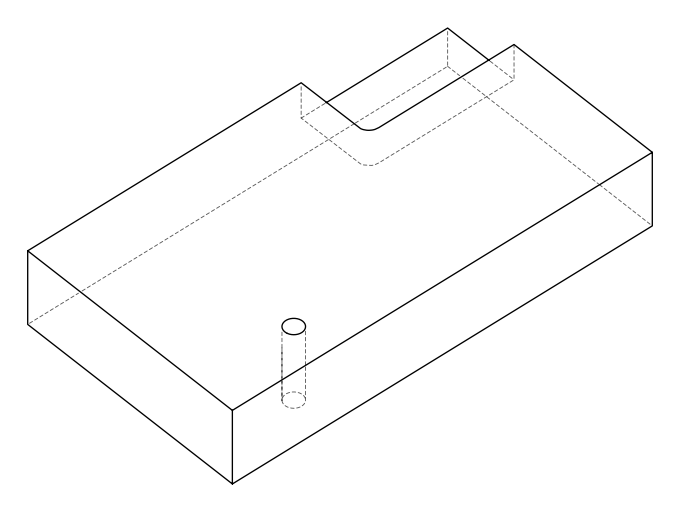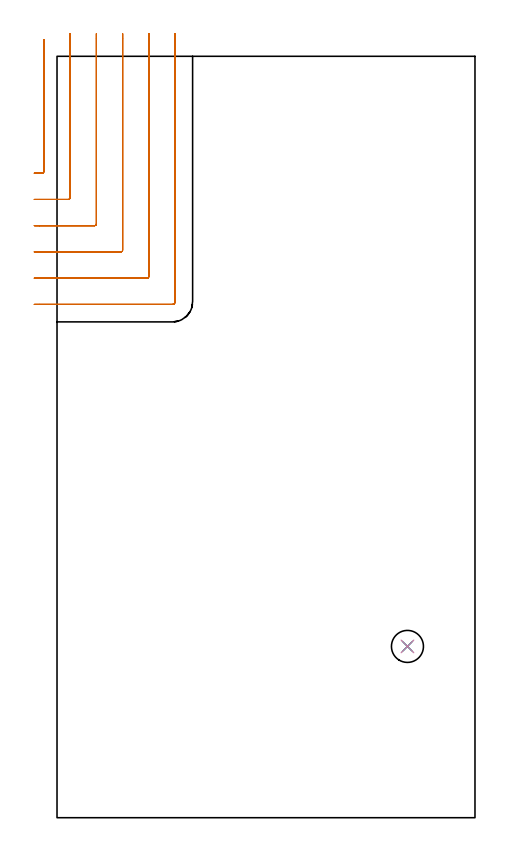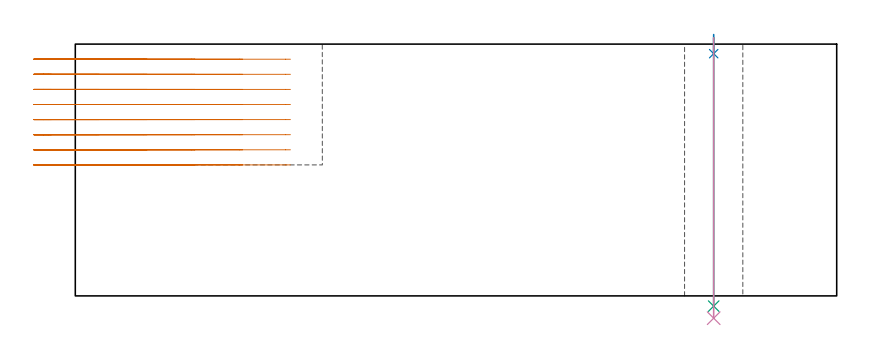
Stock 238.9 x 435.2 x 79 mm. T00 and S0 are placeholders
(PLAN: 4 operations, 3 tool changes, 17.5 min)
(1 MILL_CORNER_NOTCH_RECTANGULAR | CORNER_NOTCH_RECTANGULAR | UGT0201_094 | Follow Part, ap 5, ae 75% | 16.77 min | 444830 mm3)
(2 SPOT_DRILL | STEP1HOLE | NXT0321_9005460120000 | 0.05 min | 183 mm3)
(3 DRILL_THROUGH_HOLE_INTO_CENTER | STEP1HOLE | NXT0301_065 | 0.34 min | 5345 mm3)
(4 DRILL_TO_ENLARGE_THROUGH_HOLE | STEP1HOLE | UGT0301_252 | 0.35 min | 15225 mm3)
(TOOL UGT0201_094 | End mill 20 mm | D20 FL38 Z4)
(TOOL NXT0321_9005460120000 | NC Spot Drill, 142deg, 12mm, Carbide, Uncoated | D12 PA142 FL30 Z2)
(TOOL NXT0301_065 | Carbide Drill 9.4mm [860.1-0940-075A1-MM 2214] | D9.4 PA140 FL98 Z2)
(TOOL UGT0301_252 | Twist Drill 18.3 mm | D18.3 PA118 FL135 Z2)
(OP 1 MILL_CORNER_NOTCH_RECTANGULAR)
G17 G21 G94 G90
T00 M6
G54
G17 G0 G90 X-13. Y368.4 S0 M3
G43 Z89. H0
Z74.262
G94 G1 X-10. F250.
X-8.493 F500.
G3 X-7.5 Y369.393 R1.
G1 Y441.814
Y444.814 F250.
G0 Z89.
X-13. Y353.4
Z74.262
G1 X-10.
X6.506 F500.
G3 X7.5 Y354.394 R1.
G1 Y445.2
Y448.2 F250.
G0 Z89.
X-13. Y338.4
Z74.262
G1 X-10.
X21.506 F500.
G3 X22.5 Y339.394 R1.
G1 Y445.2
Y448.2 F250.
G0 Z89.
X-13. Y323.4
Z74.262
G1 X-10.
X36.505 F500.
G3 X37.5 Y324.395 R1.
G1 Y445.2
Y448.2 F250.
G0 Z89.
X-13. Y308.4
Z74.262
G1 X-10.
X51.505 F500.
G3 X52.5 Y309.395 R1.
G1 Y445.2
Y448.2 F250.
G0 Z89.
X-13. Y293.4
Z74.262
G1 X-10.
X66. F500.
G3 X67.5 Y294.9 R1.5
G1 Y445.2
Y448.2 F250.
G0 Z89.
X-13. Y368.4
Z69.525
G1 X-10.
X-8.493 F500.
G3 X-7.5 Y369.393 R1.
G1 Y441.814
Y444.814 F250.
G0 Z89.
X-13. Y353.4
Z69.525
G1 X-10.
X6.506 F500.
G3 X7.5 Y354.394 R1.
G1 Y445.2
Y448.2 F250.
G0 Z89.
X-13. Y338.4
Z69.525
G1 X-10.
X21.506 F500.
G3 X22.5 Y339.394 R1.
G1 Y445.2
Y448.2 F250.
G0 Z89.
X-13. Y323.4
Z69.525
G1 X-10.
X36.505 F500.
G3 X37.5 Y324.395 R1.
G1 Y445.2
Y448.2 F250.
G0 Z89.
X-13. Y308.4
Z69.525
G1 X-10.
X51.505 F500.
G3 X52.5 Y309.395 R1.
G1 Y445.2
Y448.2 F250.
G0 Z89.
X-13. Y293.4
Z69.525
G1 X-10.
X66. F500.
G3 X67.5 Y294.9 R1.5
G1 Y445.2
Y448.2 F250.
G0 Z89.
X-13. Y368.4
Z64.787
G1 X-10.
X-8.493 F500.
G3 X-7.5 Y369.393 R1.
G1 Y441.814
Y444.814 F250.
G0 Z89.
X-13. Y353.4
Z64.787
G1 X-10.
X6.506 F500.
G3 X7.5 Y354.394 R1.
G1 Y445.2
Y448.2 F250.
G0 Z89.
X-13. Y338.4
Z64.787
G1 X-10.
X21.506 F500.
G3 X22.5 Y339.394 R1.
G1 Y445.2
Y448.2 F250.
G0 Z89.
X-13. Y323.4
Z64.787
G1 X-10.
X36.505 F500.
G3 X37.5 Y324.395 R1.
G1 Y445.2
Y448.2 F250.
G0 Z89.
X-13. Y308.4
Z64.787
G1 X-10.
X51.505 F500.
G3 X52.5 Y309.395 R1.
G1 Y445.2
Y448.2 F250.
G0 Z89.
X-13. Y293.4
Z64.787
G1 X-10.
X66. F500.
G3 X67.5 Y294.9 R1.5
G1 Y445.2
Y448.2 F250.
G0 Z89.
X-13. Y368.4
Z60.05
G1 X-10.
X-8.493 F500.
G3 X-7.5 Y369.393 R1.
G1 Y441.814
Y444.814 F250.
G0 Z89.
X-13. Y353.4
Z60.05
G1 X-10.
X6.506 F500.
G3 X7.5 Y354.394 R1.
G1 Y445.2
Y448.2 F250.
G0 Z89.
X-13. Y338.4
Z60.05
G1 X-10.
X21.506 F500.
G3 X22.5 Y339.394 R1.
G1 Y445.2
Y448.2 F250.
G0 Z89.
X-13. Y323.4
Z60.05
G1 X-10.
X36.505 F500.
G3 X37.5 Y324.395 R1.
G1 Y445.2
Y448.2 F250.
G0 Z89.
X-13. Y308.4
Z60.05
G1 X-10.
X51.505 F500.
G3 X52.5 Y309.395 R1.
G1 Y445.2
Y448.2 F250.
G0 Z89.
X-13. Y293.4
Z60.05
G1 X-10.
X66. F500.
G3 X67.5 Y294.9 R1.5
G1 Y445.2
Y448.2 F250.
G0 Z89.
X-13. Y368.4
Z55.312
G1 X-10.
X-8.493 F500.
G3 X-7.5 Y369.393 R1.
G1 Y441.814
Y444.814 F250.
G0 Z89.
X-13. Y353.4
Z55.312
G1 X-10.
X6.506 F500.
G3 X7.5 Y354.394 R1.
G1 Y445.2
Y448.2 F250.
G0 Z89.
X-13. Y338.4
Z55.312
G1 X-10.
X21.506 F500.
G3 X22.5 Y339.394 R1.
G1 Y445.2
Y448.2 F250.
G0 Z89.
X-13. Y323.4
Z55.312
G1 X-10.
X36.505 F500.
G3 X37.5 Y324.395 R1.
G1 Y445.2
Y448.2 F250.
G0 Z89.
X-13. Y308.4
Z55.312
G1 X-10.
X51.505 F500.
G3 X52.5 Y309.395 R1.
G1 Y445.2
Y448.2 F250.
G0 Z89.
X-13. Y293.4
Z55.312
G1 X-10.
X66. F500.
G3 X67.5 Y294.9 R1.5
G1 Y445.2
Y448.2 F250.
G0 Z89.
X-13. Y368.4
Z50.575
G1 X-10.
X-8.493 F500.
G3 X-7.5 Y369.393 R1.
G1 Y441.814
Y444.814 F250.
G0 Z89.
X-13. Y353.4
Z50.575
G1 X-10.
X6.506 F500.
G3 X7.5 Y354.394 R1.
G1 Y445.2
Y448.2 F250.
G0 Z89.
X-13. Y338.4
Z50.575
G1 X-10.
X21.506 F500.
G3 X22.5 Y339.394 R1.
G1 Y445.2
Y448.2 F250.
G0 Z89.
X-13. Y323.4
Z50.575
G1 X-10.
X36.505 F500.
G3 X37.5 Y324.395 R1.
G1 Y445.2
Y448.2 F250.
G0 Z89.
X-13. Y308.4
Z50.575
G1 X-10.
X51.505 F500.
G3 X52.5 Y309.395 R1.
G1 Y445.2
Y448.2 F250.
G0 Z89.
X-13. Y293.4
Z50.575
G1 X-10.
X66. F500.
G3 X67.5 Y294.9 R1.5
G1 Y445.2
Y448.2 F250.
G0 Z89.
X-13. Y368.4
Z45.837
G1 X-10.
X-8.493 F500.
G3 X-7.5 Y369.393 R1.
G1 Y441.814
Y444.814 F250.
G0 Z89.
X-13. Y353.4
Z45.837
G1 X-10.
X6.506 F500.
G3 X7.5 Y354.394 R1.
G1 Y445.2
Y448.2 F250.
G0 Z89.
X-13. Y338.4
Z45.837
G1 X-10.
X21.506 F500.
G3 X22.5 Y339.394 R1.
G1 Y445.2
Y448.2 F250.
G0 Z89.
X-13. Y323.4
Z45.837
G1 X-10.
X36.505 F500.
G3 X37.5 Y324.395 R1.
G1 Y445.2
Y448.2 F250.
G0 Z89.
X-13. Y308.4
Z45.837
G1 X-10.
X51.505 F500.
G3 X52.5 Y309.395 R1.
G1 Y445.2
Y448.2 F250.
G0 Z89.
X-13. Y293.4
Z45.837
G1 X-10.
X66. F500.
G3 X67.5 Y294.9 R1.5
G1 Y445.2
Y448.2 F250.
G0 Z89.
X-13. Y368.4
Z41.1
G1 X-10.
X-8.493 F500.
G3 X-7.5 Y369.393 R1.
G1 Y441.814
Y444.814 F250.
G0 Z89.
X-13. Y353.4
Z41.1
G1 X-10.
X6.506 F500.
G3 X7.5 Y354.394 R1.
G1 Y445.2
Y448.2 F250.
G0 Z89.
X-13. Y338.4
Z41.1
G1 X-10.
X21.506 F500.
G3 X22.5 Y339.394 R1.
G1 Y445.2
Y448.2 F250.
G0 Z89.
X-13. Y323.4
Z41.1
G1 X-10.
X36.505 F500.
G3 X37.5 Y324.395 R1.
G1 Y445.2
Y448.2 F250.
G0 Z89.
X-13. Y308.4
Z41.1
G1 X-10.
X51.505 F500.
G3 X52.5 Y309.395 R1.
G1 Y445.2
Y448.2 F250.
G0 Z89.
X-13. Y293.4
Z41.1
G1 X-10.
X66. F500.
G3 X67.5 Y294.9 R1.5
G1 Y445.2
Y448.2 F250.
G0 Z89.
M5
M2
(OP 2 SPOT_DRILL)
G17 G21 G94 G90
T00 M6
G54
G17 G0 G90 X200.3 Y97.9 S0 M3
G43 Z89. H0
G94 G81 G98 Z76. F250. R82.
G80
M5
M2
(OP 3 DRILL_THROUGH_HOLE_INTO_CENTER)
G17 G21 G94 G90
T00 M6
G54
G17 G0 G90 X200.3 Y97.9 S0 M3
G43 Z89. H1
G94 G73 G98 Z-3.211 F250. Q9.135 R81.
G80
M5
M2
(OP 4 DRILL_TO_ENLARGE_THROUGH_HOLE)
G17 G21 G94 G90
T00 M6
G54
G17 G0 G90 X200.3 Y97.9 S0 M3
G43 Z89. H0
G94 G73 G98 Z-6.998 F250. Q17.2 R81.
G80
M5
M2
